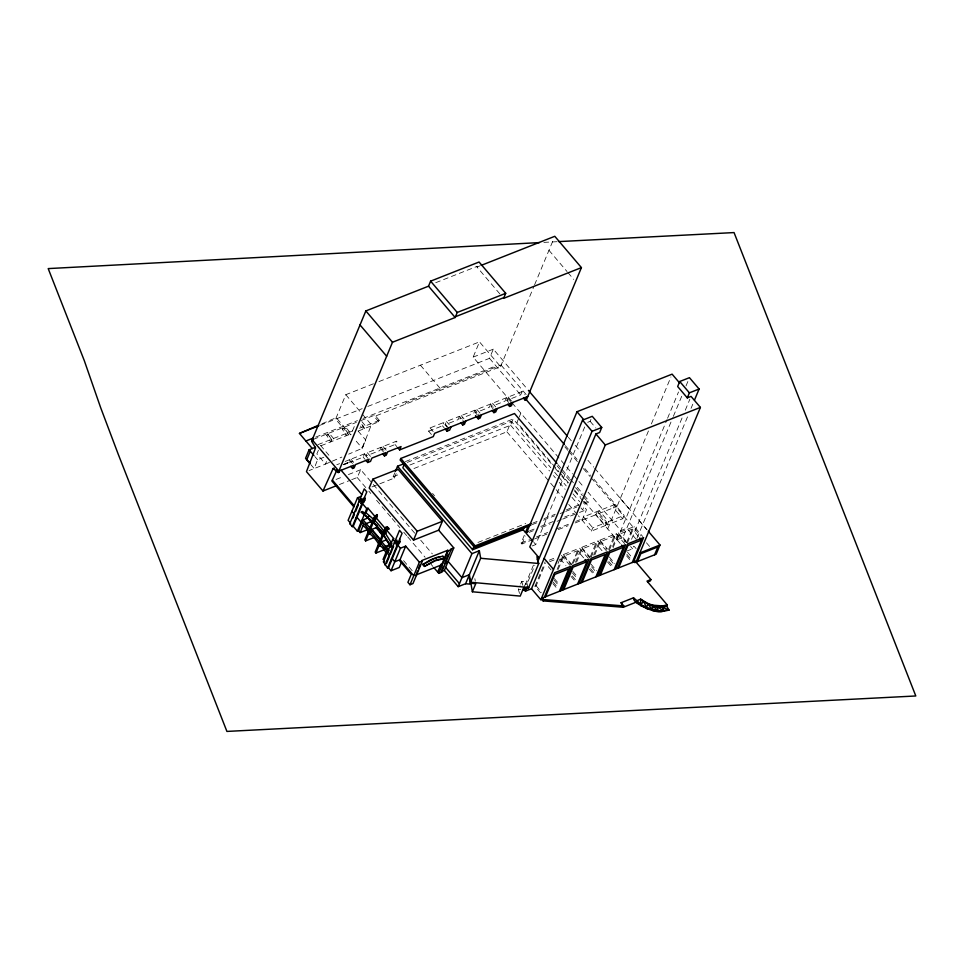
<?xml version="1.0" encoding="UTF-8"?>
<svg xmlns="http://www.w3.org/2000/svg" width="964" height="964" viewBox="0 0 964 964"><rect width="100%" height="100%" fill="white"/><g stroke="black" fill="none" stroke-linecap="round" stroke-linejoin="round"><path stroke-width="0.72" stroke-dasharray="4.82 3.62" d="M323.868 457.249L317.566 459.744L314.18 468.564L310.926 464.732M326.495 461.563L325.531 464.082L309.034 470.601M360.958 420.569L374.815 415.086L379.334 420.388L378.744 421.822L371.345 424.738L362.271 448.296L348.667 454.14M318.409 450.224L316.867 453.911L325.531 464.082L330.977 461.744M326.688 435.294L327.278 433.872L331.797 439.174L330.652 441.922L326.688 435.294L328.459 434.595L329.049 433.173L333.568 438.475L332.423 441.223L328.459 434.595M373.43 383.78L345.787 394.698L335.605 419.147L342.051 426.703M342.316 429.125L342.907 427.691L347.426 432.993L346.281 435.74L342.316 429.125L344.69 428.185L345.281 426.763L349.799 432.065L348.655 434.812L344.69 428.185M354.27 426.57L350.824 434.848L336.219 417.677L319.879 424.678M361.849 424.461L363.657 426.582L362.512 429.329L360.524 426.016M364.525 453.803L350.956 459.165L349.571 462.503L363.139 457.141L364.525 453.803L368.188 458.117M379.334 420.388L365.477 425.871L364.332 428.618L361.693 424.196M378.744 421.822L374.225 416.52L374.815 415.086M362.078 448.067L365.525 439.789M367.766 458.189L365.934 456.032L367.32 452.706L381.238 447.2L383.985 450.429M381.238 447.2L379.852 450.537L365.934 456.032M383.491 451.971L381.66 449.827L383.045 446.489L396.457 441.199L399.204 444.416M405.386 404.205L406.073 402.566L501.22 364.97M381.66 449.827L395.071 444.524L396.457 441.199M499.822 293.875L476.987 267.04L477.301 266.269L434.378 283.235M371.983 486.904L394.324 478.072L393.179 476.722L394.818 472.794M394.324 478.072L398.012 469.227M431.426 434.475L428.679 431.245L430.065 427.92L443.838 422.473L447.501 426.775M428.679 431.245L442.452 425.811L443.838 422.473M511.101 401.735L473.143 357.126L479.494 341.871L500.545 366.609L374.225 416.52M446.91 426.919L445.079 424.763L446.465 421.437L459.515 416.279L463.178 420.581M459.515 416.279L458.129 419.617L445.079 424.763M475.059 410.146L461.214 415.604L459.828 418.942L473.673 413.472L475.059 410.146L478.722 414.448M367.79 406.434L489.495 358.343L493.327 349.149L527.441 389.239M477.325 414.906L475.493 412.749L476.879 409.423L490.712 403.952L493.46 407.182M500.545 366.609L534.008 286.224M534.586 284.838L553.722 238.843M490.712 403.952L489.326 407.29L475.493 412.749M493.002 408.712L491.17 406.555L492.556 403.229L506.401 397.758L509.149 400.988M506.401 397.758L505.016 401.084L491.17 406.555M508.679 402.518L506.847 400.361L508.233 397.035L522.054 391.577L524.802 394.794M522.054 391.577L520.668 394.903L506.847 400.361M413.978 468.504L506.907 431.8L511.269 421.316L550.806 467.769M409.845 465.022L510.595 425.208L513.185 418.978L554.095 467.046M518.656 418.424L517.005 422.365L558.939 471.625M519.198 417.111L520.837 413.17M533.14 539.527L521.946 543.949L521.114 542.973L524.934 533.803M521.946 543.949L525.223 536.092M532.164 545.973L535.755 544.564L584.702 426.968M519.488 593.402L518.391 589.378L520.066 585.353M520.632 584.003L521.753 581.328L527.898 581.894M587.678 422.328L590.161 421.34L591.209 418.822M533.453 565.109L525.561 584.076L526.934 584.208L534.827 565.241M540.611 592.836L534.984 586.233L540.647 572.64M541.214 571.278L545.178 561.759M534.984 586.233L536.153 585.775L545.491 563.362M558.011 563.506L560.843 556.698M557.12 569.543L563.337 554.577L579.617 548.142L588.052 558.06M584.051 495.267L588.884 500.943L588.245 502.485L585.256 503.666L582.666 509.896L579.738 506.462M558.204 569.35L563.699 556.168L577.544 550.697L584.1 558.409M582.123 520.174L586.486 509.703L583.594 506.305M572.062 563.88L577.544 550.697M573.387 563.109L579.617 548.142M575.46 562.289L581.69 547.323L597.969 540.9L606.404 550.806M576.605 562.084L582.099 548.902L595.848 543.467L603.344 552.276M591.402 531.092L592.776 527.79L606.73 522.283L597.439 511.378L596.065 514.668L605.356 525.573L591.402 531.092L578.388 515.788M590.354 556.65L595.848 543.467M591.173 557.216L597.969 540.9M605.356 525.573L606.73 522.283M593.679 555.095L599.909 540.129L616.189 533.694L624.624 543.612M622.756 518.704L624.13 515.403L614.851 504.497L613.478 507.787L622.756 518.704L607.175 524.862L597.885 513.945L599.259 510.655L608.549 521.56L607.175 524.862M594.812 554.89L600.295 541.708L614.068 536.261L620.635 543.973M607.682 528.911L648.519 430.812M651.387 423.907L670.956 376.912M608.585 549.444L614.068 536.261M609.393 550.022L616.189 533.694M612.598 546.48L618.261 532.887L634.24 526.573L642.675 536.478M613.08 547.673L618.563 534.49L632.203 529.103L638.771 536.803M584.28 501.413L616.972 539.816L667.004 419.617M667.582 418.231L678.511 391.974M616.972 539.816L622.937 537.454L672.776 417.737M673.354 416.352L681.982 395.638M686.006 385.962L689.453 377.671M626.721 542.286L632.203 529.103M627.444 542.889L634.24 526.573M631.541 539.31L682.404 417.123M685.284 410.218L689.887 399.156M626.612 551.155L632.589 548.793L633.685 546.166M636.987 538.213L688.754 413.881M691.043 408.35L692.779 404.205M351.727 479.662L357.198 477.493L360.717 469.709L372.321 483.35M523.572 588.04L526.525 581.75L528.344 588.462M343.256 464.732L348.233 462.527L349.366 459.78L353.029 464.094M332.339 461.154L341.858 457.069M476.987 267.04L479.759 265.944M378.96 381.587L479.494 341.871M473.143 357.126L493.327 349.149M320.313 425.184L362.187 408.64M315.614 437.15L357.439 420.629M363.03 418.412L495.942 365.91M313.421 439.343L356.367 422.377M317.939 444.645L331.797 439.174M333.568 438.475L347.426 432.993M349.799 432.065L352.571 430.968M359.5 428.233L363.657 426.582M320.952 445.754L351.426 433.716M358.355 430.98L370.791 426.064M336.773 464.756L339.569 463.648M345.16 461.431L349.366 459.78L347.968 463.106L343.823 464.744M344.088 464.166L348.233 462.527L349.812 465.263M336.038 479.457L342.883 476.746M348.378 474.577L360.717 469.709M339.4 484.531L350.354 480.205M405.434 461.551L515.174 418.195M407.254 462.407L511.269 421.316M393.179 476.722L400.12 473.987M477.927 542.443L525.754 523.536M532.911 523.054L537.117 521.391M544.106 518.632L555.3 514.21M566.495 509.787L581.894 503.702M583.292 503.148L588.884 500.943M532.261 524.609L537.84 522.404M543.419 520.198L554.577 515.788M560.156 513.583L564.338 511.932M565.735 511.378L576.894 506.98M529.658 530.839L535.237 528.634M540.816 526.428L554.77 520.922M564.53 517.066L574.291 513.21M529.116 532.369L533.309 530.706M541.708 527.392L550.095 524.067M557.096 521.307L561.301 519.644M562.699 519.102L578.087 513.017M579.485 512.462L586.486 509.703M614.851 504.497L583.497 516.885L592.776 527.79M521.114 542.973L529.513 539.659M536.502 536.888L547.709 532.465M556.095 529.152L570.098 523.621M575.689 521.416L581.292 519.198M534.538 538.972L547.142 533.996M558.337 529.573L568.133 525.705M575.122 522.946L617.056 506.377L591.715 476.59M608.549 521.56L624.13 515.403M549.239 560.156L555.999 557.481M549.649 561.711L555.204 559.518M543.889 242.374L557.252 241.687M518.391 589.378L520.789 589.582M548.962 250.303L567.037 271.547M567.989 272.667L573.701 279.367M590.161 421.34L595.86 428.028M568.374 437.343L571.303 440.777M575.195 445.356L581.051 452.224M587.871 460.25L593.716 467.118M594.692 468.263L647.326 530.104M620.322 498.545L629.613 509.45M639.253 520.789L646.748 529.598M501.135 365.175L527.79 396.481M565.386 445.657L568.314 449.091M569.29 450.236L577.087 459.406M584.883 468.564L590.739 475.445M489.495 358.343L522.163 396.722M564.892 446.922L567.796 450.345M568.772 451.489L577.508 461.756M583.341 468.6L590.137 476.59M591.101 477.734L640.626 535.924M646.458 542.78L650.339 547.335M636.421 539.599L626.769 528.26L620.792 530.622L588.112 492.218M508.233 397.035L511.896 401.337M512.077 402.88L572.508 473.89M573.484 475.035L584.208 487.639M634.192 546.359L636.059 548.564M622.937 537.454L626.805 541.985M630.661 546.528L632.589 548.793M618.261 532.887L626.696 542.792M618.563 534.49L625.118 542.202M557.975 464.624L560.867 468.022M561.843 469.155L569.567 478.24M570.531 479.373L573.435 482.783M577.291 487.326L583.087 494.134M557.084 465.865L560 469.299M560.976 470.444L569.736 480.747M575.58 487.615L582.401 495.617M583.377 496.761L588.245 502.485M559.915 472.77L568.688 483.084M574.532 489.953L580.388 496.834M627.552 552.252L632.239 557.758M555.059 468.191L560.903 475.059M561.879 476.204L567.724 483.072M574.544 491.074L582.34 500.232M583.304 501.376L585.256 503.666M626.853 554.36L631.541 559.855M626.624 555.915L630.372 560.325M554.662 472.3L557.553 475.71M558.518 476.843L566.23 485.904M572.978 493.833L579.738 501.762M492.556 403.229L496.219 407.531M510.595 425.208L549.552 470.986M553.444 475.565L555.397 477.855M559.289 482.434L565.133 489.302M571.953 497.316L578.774 505.317M599.909 540.129L607.404 548.938M506.907 431.8L555.204 488.555M556.168 489.688L562.928 497.629M568.724 504.437L577.424 514.656M600.295 541.708L606.862 549.42M609.236 556.903L614.851 563.506M609.947 559.566L614.622 565.073M608.802 561.482L613.49 566.989M607.561 561.976L612.236 567.483M476.879 409.423L480.542 413.725M581.69 547.323L590.125 557.24M582.099 548.902L589.594 557.71M590.968 564.121L596.596 570.724M420.437 365.211L441.488 389.95M591.595 566.82L596.282 572.315M461.214 415.604L463.961 418.834M590.595 568.688L595.27 574.183M589.329 569.182L594.017 574.689M563.337 554.577L571.773 564.482M563.699 556.168L571.194 564.976M561.409 555.348L569.832 565.253M446.465 421.437L449.212 424.666M572.761 571.315L577.448 576.821M572.435 572.917L577.123 578.412M560.313 558.975L565.928 565.579M572.242 575.93L576.93 581.437M571.025 576.412L575.713 581.919M442.452 425.811L444.284 427.956M533.863 542.346L535.755 544.564M548.299 566.663L551.107 569.965M430.065 427.92L433.728 432.221M554.36 578.581L559.048 584.088M554.083 580.159L558.771 585.666M553.083 582.027L557.77 587.534M552.854 583.594L557.541 589.1M536.153 585.775L541.78 592.378M395.071 444.524L396.903 446.681M432.559 493.423L434.499 495.701M345.787 394.698L371.345 424.738M361.862 421.63L365.477 425.871M383.045 446.489L386.709 450.791M358.03 430.968L365.718 440.018L362.271 448.296L354.583 439.259M367.32 452.706L370.983 457.008M363.139 457.141L364.97 459.286M373.297 484.482L414.906 533.393M420.714 540.214L432.33 553.854M350.956 459.165L353.704 462.395M357.198 477.493L367.874 490.037M368.838 491.17L370.779 493.46M376.599 500.292L391.155 517.391M392.119 518.536L399.879 527.645M403.759 532.212L406.675 535.623M407.639 536.767L425.1 557.276M430.92 564.121L432.86 566.398M320.446 445.32L328.917 455.261M403.591 560.638L412.941 571.604M314.842 456.55L317.566 459.744M521.753 581.328L522.837 585.353M474.854 578.677L475.3 581.196"/><path stroke-width="1.45" d="M622.72 606.127L621.093 602.729L633.553 597.801C631.757 605.32 671.04 619.262 661.991 607.031C654.17 607.284 646.519 604.163 640.614 599.138L636.614 600.873L636.059 602.211L623.262 607.26L543.118 600.909L541.804 599.367L542.358 598.029L635.36 561.289L650.917 579.569L650.363 580.906L647.748 581.943M336.665 485.615L322.976 491.013L306.468 471.613L315.565 447.874L311.601 441.259L365.85 310.938L428.522 286.188L430.607 281.163L479.072 262.015L505.714 293.321L503.63 298.346L581.425 267.606L554.782 236.3L481.157 265.389M315.409 447.308L309.095 449.802L305.528 458.394L310.083 463.756M306.733 459.816L310.312 451.224M322.976 491.013L333.122 468.504L338.243 472.565L392.493 342.244L455.165 317.493L457.249 312.469L505.714 293.321M338.243 472.565L339.967 470.697L353.957 465.178L352.571 468.504L350.727 466.347M365.886 460.37L367.718 462.515L369.104 459.189L355.535 464.552L354.149 467.877L352.571 468.504M361.452 496.231L357.499 497.798L348.125 520.319L350.667 523.307L349.775 523.669L352.318 526.657L353.222 526.308L362.597 503.774L366.754 508.667L364.814 513.318L362.331 511.559L361.307 512.209L374.671 523.801A74.324 42.79 68.4 0 1 382.057 532.839L390.733 546.781L391.625 546.419L390.733 544.286L392.818 539.298L394.011 538.816L376.201 517.885L375.02 520.729L373.815 521.211L373.02 520.379L374.815 516.053L375.586 516.969L373.815 521.211M349.775 523.669L364.247 488.869L366.802 491.869L352.318 526.657M352.812 518.162L354.415 514.306L351.872 511.306M355.547 511.595L358.355 504.835M361.09 503.413L363.874 502.316L364.754 500.208L363.826 499.123L364.452 497.617L365.139 498.424L362.344 499.521L361.717 501.027L361.09 503.413L362.597 503.774M372.875 479.156L369.188 488.001L413.532 540.105L438.668 530.176L442.356 521.319L398.012 469.227L372.875 479.156L417.219 531.26L413.532 540.105M364.513 499.918L365.139 498.424M382.6 453.767L384.431 455.912L385.817 452.586L371.899 458.081L370.513 461.407L367.718 462.515M361.307 512.209L362.331 511.559M353.222 526.308L357.379 531.2L364.693 513.607L362.211 511.86M357.379 531.2L358.572 530.718L363.079 519.909L370.55 528.694M364.814 513.318L366.019 512.836L367.947 508.197L375.43 516.981M358.572 530.718L360.15 532.586L363.488 524.561L361.91 522.705L360.717 523.175M361.874 520.379L367.85 518.017L368.838 515.656M365.452 525.392L366.212 523.585L370.983 521.705M397.819 447.754L399.638 449.899L401.036 446.573L387.624 451.875L386.239 455.201L384.431 455.912M365.621 540.888L373.695 521.512L372.887 520.681L364.85 539.985L365.621 540.888L373.887 537.635M374.972 516.246L376.948 514.631L376.984 516.162L375.43 516.776L377.406 515.162M376.538 515.632L376.948 514.631M362.958 525.85A10.7 6.158 68.4 0 1 368.851 532.779L367.658 533.249L368.429 534.152L369.622 533.682L371.321 529.598L380.876 540.828L379.683 541.298L380.455 542.202L386.431 539.84L388.878 542.72M395.361 471.48L397.542 466.239L404.482 463.503M557.011 463.479L514.499 413.532L400.783 458.466L400.132 460.009L474.517 547.419L530.863 525.163M374.237 517.451L375.008 518.355L376.562 517.74L377.153 516.355L376.382 515.439M369.357 529.164L370.128 530.067L376.105 527.706L377.117 525.26M404.398 464.046L402.844 467.781L472.601 549.745L523.163 529.766L524.199 527.284M380.334 532.682L381.31 530.321M381.154 533.646L382.13 531.284M375.948 553.023L383.925 533.875L383.202 532.839L375.177 552.119L375.948 553.023L384.214 549.757L383.443 548.853M386.528 530.019L385.238 533.092L384.046 533.574L383.335 532.538L385.142 528.188L387.721 527.296L385.708 527.38L385.299 528.38M384.046 533.574L385.913 529.091L385.142 528.188M386.865 527.766L387.275 526.766M377.984 545.383L378.756 546.287L379.949 545.817L381.648 541.732L389.143 550.528L387.95 550.998M387.721 527.296L385.745 528.911L385.708 527.38M384.853 548.191L385.6 546.371L390.384 544.491M385.359 548.781L386.106 546.974L390.89 545.082M383.045 559.482L386.793 550.468M388.492 567.748L391.035 570.748L400.409 548.215L397.867 545.226L388.492 567.748L387.588 568.109L383.443 561.819L390.613 544.588L391.625 546.419M390.733 546.781L391.758 546.13M385.046 565.109L399.518 530.321L402.072 533.309L387.588 568.109M386.468 563.47L389.155 557.035M390.251 554.396L393.625 546.287M397.867 545.226L396.361 544.853L397.228 542.756L400.024 541.648L399.723 539.057M400.024 541.648L399.144 543.756L396.361 544.853M445.199 429.028L447.031 431.185L448.417 427.859M451.044 426.811L449.658 430.149L447.031 431.185M410.001 584.75L419.376 562.217L405.687 546.13L399.638 560.674L411.242 574.315L407.917 582.304L410.001 584.75L412.978 583.569L422.365 561.036L421.895 560.494L447.706 550.299L448.176 550.842L438.789 573.375L433.824 567.543M401.506 562.157L399.289 567.483L391.035 570.748M460.864 422.847L462.696 424.991L464.094 421.666M465.793 420.991L464.407 424.317L462.696 424.991M475.505 415.629L478.252 418.846L479.638 415.52M481.458 414.797L480.072 418.135L478.252 418.846M416.315 575.568L417.496 571.062M418.605 568.423L420.244 564.458M422.834 564.567L430.233 560L436.957 557.337L442.91 556.228L444.488 558.096L435.258 560.337L424.425 566.422L422.834 564.567L433.475 558.963M492.074 410.519L493.905 412.664L495.291 409.339M497.135 408.603L495.749 411.929L493.905 412.664M442.91 556.228L444.284 558.578L435.053 560.819L424.425 566.422M437.704 572.098L441.042 564.097L442.127 565.362M447.706 550.299L441.669 564.82L415.846 575.026M507.763 404.314L509.594 406.471L510.98 403.133M441.753 570.363L443.428 566.338M445.091 562.349L448.381 554.433M438.789 573.375L441.657 572.242L451.044 549.709L450.574 549.167L453.767 547.901L438.668 530.176M512.812 402.41L511.426 405.748L509.594 406.471M441.657 572.242L441.199 571.7L444.38 570.435L453.767 547.901M523.416 398.132L525.247 400.277L526.633 396.951M525.247 400.277L526.392 399.831L581.425 267.606M472.601 549.745L474.155 546.01M444.38 570.435L458.189 586.654L471.926 553.649L479.349 550.721L480.65 558.277L470.275 583.22L475.734 583.714L472.372 591.776L520.223 596.089L523.572 588.04L528.344 588.462L538.743 563.494L536.912 556.782L538.286 556.927L537.141 559.698M474.517 547.419L475.168 545.865L531.513 523.609M458.189 586.654L465.6 583.726L479.349 550.721M523.163 529.766L525.476 532.49L528.718 524.717M679.536 382.877L672.101 374.153L576.99 411.724L526.308 533.466L532.923 541.238M524.127 587.51L523.175 589.799L525.525 591.089L531.501 588.727L595.921 433.969L599.656 432.499L601.741 427.474L592.258 416.315L582.545 420.147L529.778 546.925L538.286 556.927M524.549 589.932L525.501 587.642M525.525 591.089L527.26 586.919M537.671 561.904L592.041 431.306L601.741 427.474M531.501 588.727L540.876 599.741L605.296 444.982L700.406 407.398L691.031 396.397L687.296 397.867L677.656 386.528L679.741 381.503L689.453 377.671L699.105 389.01L694.502 400.06M544.359 597.246L554.541 572.761L570.772 566.35L560.578 590.836M543.118 600.909L543.672 599.572L542.358 598.029M545.528 596.788L554.854 574.375L568.736 568.881L559.409 591.293M562.518 590.064L572.712 565.591L588.992 559.156L578.798 583.642M563.735 589.594L573.062 567.181L586.919 561.711L585.04 559.506M577.581 584.112L586.919 561.711M580.87 582.822L591.065 558.337L607.344 551.902L597.15 576.388M582.136 582.316L591.462 559.915L605.211 554.481L595.885 576.894M599.09 575.629L609.284 551.143L625.552 544.708L615.369 569.194M600.343 575.134L609.67 552.721L623.443 547.275L621.575 545.07M614.116 569.688L623.443 547.275M687.296 397.867L689.393 392.842L699.105 389.01M617.442 568.374L627.624 543.889L643.603 537.575L633.42 562.06M618.599 567.917L627.938 545.504L641.578 540.117L639.698 537.912M632.251 562.518L641.578 540.117M635.36 561.289L634.806 562.627L656.171 554.192L659.991 544.997L648.302 531.248M635.987 562.157L700.406 407.398M637.541 561.542L640.807 553.697L657.87 546.962L654.604 554.806M623.262 607.26L623.816 605.922L621.093 602.729M647.567 604.91L648.121 603.585L640.614 599.138L640.891 605.741L658.159 610.79L669.04 610.091L666.69 606.26L667.245 604.922L646.989 581.123L650.917 579.569M667.245 604.922L662.449 605.922L652.893 605.175L652.339 606.513L654.773 606.91M657.749 605.97L657.195 607.308L666.69 606.26L661.991 607.031L669.04 610.091L663.835 611.224M661.894 607.248L662.449 605.922M337.099 469.564L331.917 481.072L353.872 506.871M312.288 448.525L299.442 433.426L318.506 425.257M455.478 316.722L503.943 297.575M299.442 433.426L318.915 425.739M305.889 440.994L312.842 438.246M311.601 441.259L312.83 440.765M333.122 468.504L334.243 468.058M527.778 396.505L434.644 433.294L433.258 436.632L399.638 449.899M361.97 501.304L364.754 500.208M366.754 508.667L367.947 508.197M353.523 514.656L354.415 514.306M363.802 513.969L364.693 513.607M356.065 517.656L356.969 517.294L361.126 522.187L362.319 521.717L369.802 530.501M375.586 516.969L377.153 516.355M373.02 520.379L374.213 519.909M371.996 521.03L372.887 520.681M372.803 521.861L373.695 521.512M360.15 532.586L367.212 529.79M371.718 530.067L372.646 531.152M385.757 529.116L388.54 528.019L389.311 528.923L385.335 530.489L384.564 529.585M383.335 532.538L384.528 532.068M382.31 533.2L383.202 532.839M383.033 534.225L386.311 532.923M417.219 531.26L442.356 521.319M390.733 544.286L391.938 543.817L385.238 533.092M389.721 544.937L390.613 544.588M400.409 548.215L405.687 546.13M383.443 561.819L384.636 561.349M391.336 559.096L392.24 558.734L394.782 561.735L400.06 559.65L413.749 575.737M419.376 562.217L422.365 561.036M448.176 550.842L451.044 549.709M444.537 563.663L447.73 562.41M525.476 532.49L528.272 531.393M639.807 552.962L659.991 544.997M540.876 599.741L541.804 599.367M313.421 439.343L312.203 439.813L338.846 471.119M434.571 558.59L436.752 557.831M437.789 557.578L439.849 557.072M539.43 242.603L48.2 268.595L84.29 360.62L100.666 407.688L118.235 454.237L226.914 731.423L915.8 695.972L734.05 232.577L558.746 241.603M543.672 599.572L623.816 605.922M480.65 558.277L538.743 563.494M528.742 587.498L470.661 582.268L469.36 574.713L461.937 577.641L448.139 561.422M465.6 583.726L471.059 584.22L472.372 591.776M648.121 603.585L652.893 605.175M636.059 602.211L646.495 607.38L646.374 608.537L652.279 609.573L652.206 610.429L658.123 611.345L663.847 610.971L657.388 606.85L658.159 610.79L652.628 605.826L652.279 609.573L647.953 603.982L646.495 607.38L643.578 601.44L641.072 604.308L633.553 597.801M366.019 512.836L373.357 519.102M361.44 511.908L374.791 523.5A74.324 42.79 68.4 0 1 382.19 532.538L390.854 546.48M336.291 469.685L339.376 472.119M375.02 520.729L376.888 522.681A74.324 42.79 68.4 0 1 384.274 531.718M679.741 381.503L689.393 392.842M576.99 411.724L583.594 419.485M595.921 433.969L605.296 444.982M582.545 420.147L592.041 431.306M528.417 390.384L567.398 436.198M430.607 281.163L457.249 312.469M526.392 399.831L564.41 444.512M428.522 286.188L455.165 317.493M365.85 310.938L392.493 342.244M360.018 324.94L386.66 356.246M544.142 558.361L553.505 569.375M400.783 458.466L475.168 545.865M397.542 466.239L471.926 553.649M445.645 567.422L459.442 583.642M423.039 564.085L424.618 565.94M341.111 470.251L361.837 494.604M386.697 527.573L387.468 528.477L386.889 529.875L386.118 528.971M362.344 499.521L361.657 498.713L359.921 502.039L359.15 501.135L360.042 500.786L357.499 497.798M375.791 516.837L376.562 517.74M397.228 542.756L396.927 540.165L395.192 543.479L394.421 542.575M392.818 539.298L395.312 542.226M367.85 518.017L372.658 523.669M376.105 527.706L382.973 535.779M309.095 449.802L313.939 455.49M332.363 480.096L354.294 505.871M371.863 529.393L381.407 540.611M380.129 542.636L370.574 531.405L369.381 531.875L368.609 530.971M378.936 543.106L379.708 544.009L380.901 543.539L388.384 552.336L387.191 552.806L389.685 555.746M306.841 459.563L310.191 463.503M468.962 575.665L470.275 583.22M369.622 533.682A27.052 15.581 68.4 0 1 379.177 544.913M379.949 545.817A10.7 6.158 68.4 0 1 385.853 552.746"/></g></svg>
